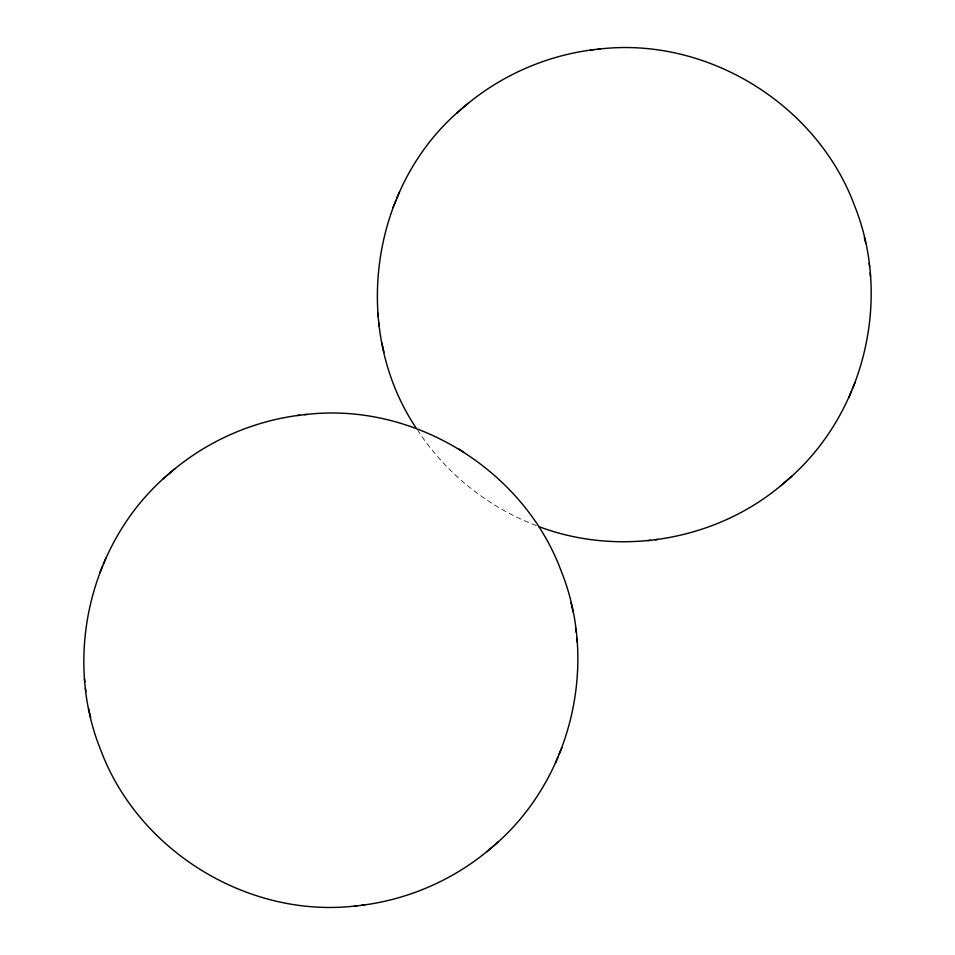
<?xml version="1.0" encoding="UTF-8"?>
<svg xmlns="http://www.w3.org/2000/svg" width="955" height="955" viewBox="0 0 955 955"><rect width="100%" height="100%" fill="white"/><g stroke="black" fill="none" stroke-linecap="round" stroke-linejoin="round"><path stroke-width="0.72" stroke-dasharray="4.78 3.58" d="M536.256 525.56C488.136 507.296 446.009 473.513 417.789 430.442"/><path stroke-width="1.43" d="M168.844 473.871C91.023 539.432 62.517 655.357 100.573 749.651C138.391 851.442 249.219 919.188 357.075 905.782M462.172 108.416C370.576 184.542 349.996 329.105 416.141 428.019M492.828 846.584C570.66 781.035 599.155 665.11 561.11 570.815C523.292 469.012 412.453 401.267 304.597 414.673M786.156 481.129C863.953 415.568 892.531 299.655 854.427 205.349C816.609 103.558 705.781 35.812 597.926 49.218M99.774 572.833L102.615 566.076M103.427 564.035L106.232 557.374M393.09 207.378L395.931 200.622M396.755 198.58L399.56 191.907M555.44 763.093L558.245 756.42M559.069 754.378L561.91 747.622M848.768 397.626L851.574 390.965M852.385 388.924L855.226 382.167M462.912 107.784C501.148 74.585 549.925 53.719 600.349 48.932M169.584 473.25C207.82 440.052 256.609 419.173 307.021 414.398M538.895 526.599C621.204 557.684 719.39 540.017 785.416 481.75M354.651 906.068C405.075 901.281 453.852 880.415 492.088 847.216M456.586 113.263L468.308 103.104M163.257 478.718L174.98 468.559M780.02 486.441L791.743 476.282M486.692 851.896L498.415 841.737M590.465 50.09L593.353 49.756M297.148 415.544L300.025 415.21M647.979 540.602L650.403 540.327M654.975 539.79L657.852 539.456M361.647 905.245L364.535 904.91M458.567 448.778L463.939 452.348M864.335 237.246L865.648 243.024M571.006 602.712L573.131 612.048M381.869 342.952L383.994 352.288M88.54 708.407L90.665 717.754M869.181 263.258L869.563 266.875M870.136 272.855L870.518 276.484M575.865 628.712L576.235 632.329M576.82 638.31L577.202 641.939M377.798 313.061L378.18 316.69M378.765 322.671L379.135 326.288M84.482 678.516L84.864 682.145M85.437 688.125L85.819 691.742"/></g></svg>
